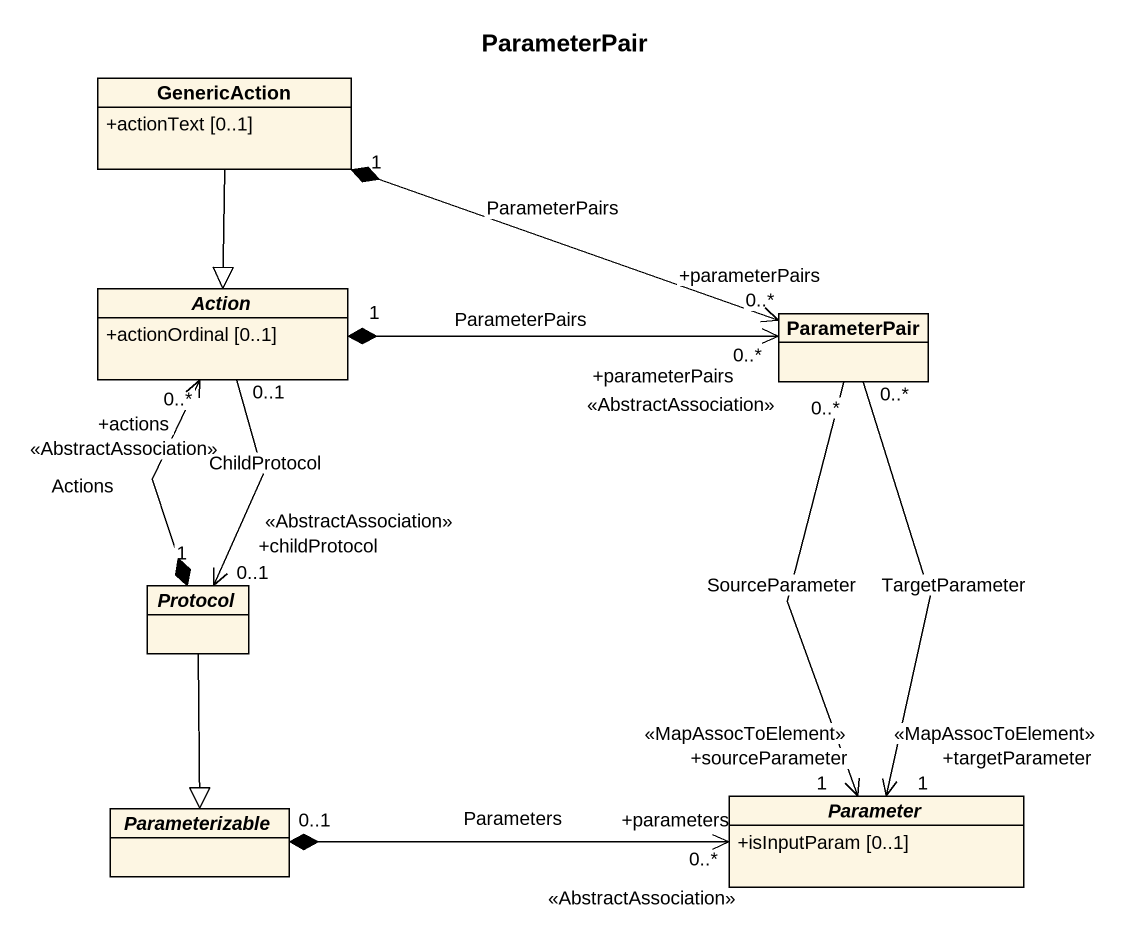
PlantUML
@startuml
title ParameterPair
hide circle
hide empty members
skinparam classAttributeIconSize 0
class GenericAction {
  +actionText [0..1]
}
abstract class "Action" as Action_ {
  +actionOrdinal [0..1]
}
class ParameterPair
abstract class "Protocol" as Protocol_
abstract class Parameterizable
abstract class Parameter {
  +isInputParam [0..1]
}
GenericAction --|> Action_
GenericAction "1" *-right-> "0..*\n+parameterPairs" ParameterPair : ParameterPairs
Action_ "1" *-right-> "0..*\n+parameterPairs\n<<AbstractAssociation>>" ParameterPair : ParameterPairs
Action_ "0..1" --> "0..1\n+childProtocol\n<<AbstractAssociation>>" Protocol_ : ChildProtocol
ParameterPair "0..*" --> "1\n+targetParameter\n<<MapAssocToElement>>" Parameter : TargetParameter
ParameterPair "0..*" --> "1\n+sourceParameter\n<<MapAssocToElement>>" Parameter : SourceParameter
Protocol_ "1" *-up-> "0..*\n+actions\n<<AbstractAssociation>>" Action_ : Actions
Protocol_ --|> Parameterizable
Parameterizable "0..1" *-right-> "0..*\n+parameters\n<<AbstractAssociation>>" Parameter : Parameters
@enduml
